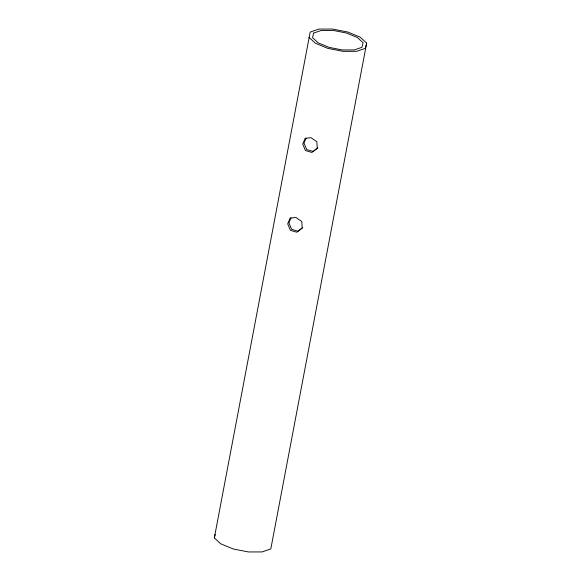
<?xml version="1.0" encoding="UTF-8"?>
<svg xmlns="http://www.w3.org/2000/svg" width="581" height="581" viewBox="0 0 581 581"><rect width="100%" height="100%" fill="white"/><g stroke="black" fill="none" stroke-linecap="round" stroke-linejoin="round"><path stroke-width="0.87" d="M214.338 537.883L310.181 32.093L318.831 29.079L332.564 29.05L347.699 32.006L360.184 37.155L366.662 43.117L270.819 548.907L262.169 551.921L248.436 551.95L233.301 548.994L220.816 543.845L214.338 537.883L215.173 534.426M366.662 43.117L365.413 48.303L356.756 51.31L343.022 51.346L327.887 48.39L315.41 43.241L308.925 37.278M306.107 138.118L303.986 143.02L306.674 149.542L313.123 151.43L317.807 147.799M291.037 217.904L288.91 222.806L291.597 229.321L298.046 231.216L302.737 227.578M313.609 33.102L312.513 37.642L318.192 42.863L329.122 47.373L342.376 49.959L354.403 49.93L361.978 47.293L363.081 42.754L357.402 37.533L346.472 33.023L333.218 30.437L321.184 30.466L313.609 33.102M305.236 138.322L302.752 144.044L305.439 150.559L311.895 152.454L317.248 148.293L316.856 141.728L311.017 137.704L305.236 138.322M290.159 218.1L287.682 223.823L290.369 230.337L296.818 232.233L302.171 228.079L301.779 221.514L295.94 217.483L290.159 218.1"/></g></svg>
